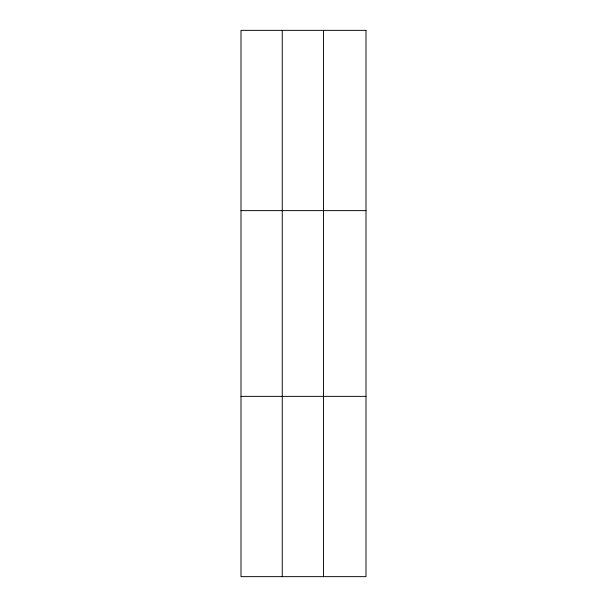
<?xml version="1.0" encoding="UTF-8"?>
<svg xmlns="http://www.w3.org/2000/svg" width="607" height="607" viewBox="0 0 607 607"><rect width="100%" height="100%" fill="white"/><g stroke="black" fill="none" stroke-linecap="round" stroke-linejoin="round"><path stroke-width="0.91" d="M282.255 576.65L282.255 30.35M323.501 576.65L323.501 30.35M241.002 210.629L365.998 210.629M241.002 396.371L365.998 396.371M365.998 30.35L365.998 576.65L241.002 576.65L241.002 30.35L365.998 30.35"/></g></svg>
